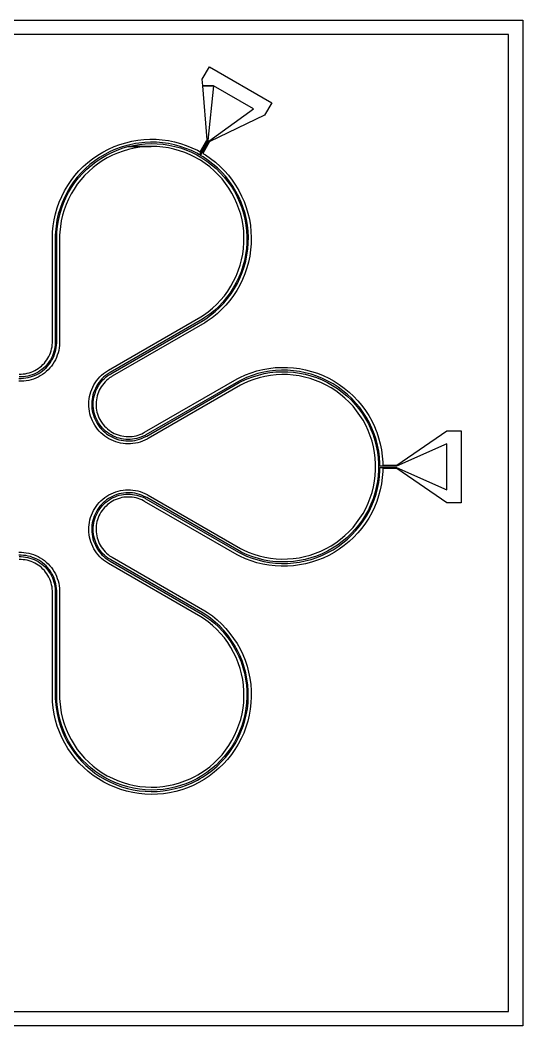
# Model space of a CAD drawing. Extents: x -3500 to 3500, y -3500 to 3500.
# Drawn here: x 0 to 3500, y -3500 to 3500 of the extents above; entities that cross this region are included whole.
import ezdxf

# ---------------------------------------------------------------- set-up
doc = ezdxf.new("R2010")
doc.units = 0
for name, color, linetype in [('BOUNDARIES', 5, 'CONTINUOUS'), ('DICING', 6, 'CONTINUOUS'), ('MID', 3, 'CONTINUOUS')]:
    doc.layers.add(name, color=color, linetype=linetype)

msp = doc.modelspace()

# ---------------------------------------------------------------- linework, layer by layer
at = {"layer": 'BOUNDARIES'}
msp.add_lwpolyline([(-3500, 3500), (3500, 3500), (3500, -3500), (-3500, -3500), (-3500, 3500)], dxfattribs=at)
at = {"layer": 'DICING'}
msp.add_lwpolyline([(-3500, -3500), (-3500, 3400), (-3400, 3400), (-3400, -3400), (3400, -3400), (3400, 3400), (-3500, 3400), (-3500, 3500), (3500, 3500), (3500, -3500)], close=True, dxfattribs=at)
at = {"layer": 'MID'}
for points in [[(-7.699, -234.246), (7.699, -234.246), (23.068, -235.213), (38.345, -237.143), (53.471, -240.028), (68.387, -243.858), (83.032, -248.616), (97.349, -254.285), (111.283, -260.842), (124.777, -268.26), (137.778, -276.511), (150.236, -285.563), (162.101, -295.378), (173.327, -305.919), (183.868, -317.145), (193.684, -329.01), (202.735, -341.468), (210.986, -354.469), (218.404, -367.963), (224.961, -381.897), (230.63, -396.214), (235.388, -410.86), (239.218, -425.775), (242.103, -440.901), (244.033, -456.178), (245, -471.547), (245, -1222.343), (245.808, -1243.266), (250.025, -1284.93), (256.828, -1326.252), (266.19, -1367.069), (278.076, -1407.225), (292.438, -1446.562), (309.221, -1484.929), (328.361, -1522.177), (349.782, -1558.161), (373.402, -1592.742), (399.129, -1625.785), (426.864, -1657.162), (456.498, -1686.751), (487.916, -1714.439), (520.998, -1740.116), (555.614, -1763.684), (591.63, -1785.052), (628.906, -1804.135), (667.299, -1820.861), (706.658, -1835.164), (746.831, -1846.99), (787.662, -1856.291), (828.994, -1863.032), (870.665, -1867.186), (912.513, -1868.739), (954.377, -1867.683), (996.095, -1864.023), (1037.503, -1857.772), (1078.442, -1848.956), (1118.752, -1837.608), (1158.278, -1823.773), (1196.866, -1807.503), (1234.367, -1788.863), (1252.5, -1778.394), (1270.633, -1767.924), (1305.526, -1744.768), (1338.91, -1719.485), (1370.655, -1692.172), (1400.638, -1662.936), (1428.742, -1631.89), (1454.86, -1599.155), (1478.888, -1564.857), (1500.735, -1529.129), (1520.315, -1492.111), (1537.552, -1453.946), (1552.38, -1414.781), (1564.74, -1374.769), (1574.586, -1334.066), (1581.879, -1292.828), (1586.59, -1251.217), (1588.701, -1209.392), (1588.204, -1167.518), (1585.102, -1125.755), (1579.405, -1084.267), (1571.137, -1043.214), (1560.328, -1002.756), (1547.022, -963.048), (1531.27, -924.247), (1513.132, -886.501), (1492.68, -849.957), (1469.992, -814.758), (1445.157, -781.04), (1418.27, -748.933), (1389.437, -718.562), (1358.77, -690.045), (1326.386, -663.493), (1292.412, -639.009), (1274.696, -627.848), (631.155, -256.299), (624.487, -252.45), (611.661, -243.928), (599.396, -234.618), (587.739, -224.556), (576.737, -213.782), (566.433, -202.338), (556.868, -190.27), (548.079, -177.625), (540.102, -164.454), (532.968, -150.807), (526.705, -136.74), (521.337, -122.307), (516.887, -107.565), (513.37, -92.573), (510.802, -77.39), (509.193, -62.075), (508.548, -46.69), (508.87, -31.294), (510.159, -15.95), (512.408, -0.716), (515.61, 14.347), (519.751, 29.178), (524.815, 43.72), (530.782, 57.916), (537.629, 71.709), (545.329, 85.045), (553.85, 97.871), (563.16, 110.137), (573.222, 121.793), (583.996, 132.796), (595.44, 143.099), (607.508, 152.664), (620.153, 161.453), (633.324, 169.43), (646.971, 176.564), (661.039, 182.827), (675.472, 188.195), (690.213, 192.646), (705.205, 196.162), (720.388, 198.73), (735.703, 200.34), (751.088, 200.984), (766.484, 200.662), (781.829, 199.373), (797.062, 197.124), (812.125, 193.922), (826.956, 189.781), (841.499, 184.717), (855.694, 178.75), (869.487, 171.903), (876.155, 168.053), (1519.696, -203.495), (1538.152, -213.222), (1576.201, -230.348), (1615.24, -245.081), (1655.116, -257.365), (1695.679, -267.15), (1736.769, -274.401), (1778.231, -279.089), (1819.904, -281.196), (1861.627, -280.714), (1903.239, -277.645), (1944.582, -272), (1985.494, -263.801), (2025.819, -253.081), (2065.401, -239.879), (2104.089, -224.248), (2141.732, -206.247), (2178.186, -185.945), (2213.31, -163.422), (2246.97, -138.763), (2279.035, -112.063), (2309.382, -83.426), (2337.894, -52.961), (2364.462, -20.786), (2388.982, 12.975), (2411.361, 48.191), (2431.512, 84.728), (2449.358, 122.445), (2464.83, 161.197), (2477.869, 200.833), (2488.423, 241.202), (2496.453, 282.148), (2501.928, 323.513), (2504.826, 365.138), (2504.981, 386), (2620, 386), (2970, 231), (2970, 551), (2620, 396), (2504.981, 396), (2504.826, 416.862), (2501.928, 458.487), (2496.453, 499.852), (2488.423, 540.798), (2477.869, 581.167), (2464.83, 620.803), (2449.358, 659.555), (2431.512, 697.272), (2411.361, 733.809), (2388.982, 769.025), (2364.462, 802.786), (2337.894, 834.961), (2309.382, 865.426), (2279.035, 894.063), (2246.97, 920.763), (2213.31, 945.422), (2178.186, 967.945), (2141.732, 988.247), (2104.089, 1006.248), (2065.401, 1021.879), (2025.819, 1035.081), (1985.494, 1045.801), (1944.582, 1054), (1903.239, 1059.645), (1861.627, 1062.714), (1819.904, 1063.196), (1778.231, 1061.089), (1736.769, 1056.401), (1695.679, 1049.15), (1655.116, 1039.365), (1615.24, 1027.081), (1576.201, 1012.348), (1538.152, 995.222), (1519.696, 985.495), (876.155, 613.947), (869.487, 610.097), (855.694, 603.25), (841.499, 597.283), (826.956, 592.219), (812.125, 588.078), (797.062, 584.876), (781.829, 582.627), (766.484, 581.338), (751.088, 581.016), (735.703, 581.66), (720.388, 583.27), (705.205, 585.838), (690.213, 589.354), (675.472, 593.805), (661.039, 599.173), (646.971, 605.436), (633.324, 612.57), (620.153, 620.547), (607.508, 629.336), (595.44, 638.901), (583.996, 649.204), (573.222, 660.207), (563.16, 671.863), (553.85, 684.129), (545.329, 696.955), (537.629, 710.291), (530.782, 724.084), (524.815, 738.28), (519.751, 752.822), (515.61, 767.653), (512.408, 782.716), (510.159, 797.95), (508.87, 813.294), (508.548, 828.69), (509.193, 844.075), (510.802, 859.39), (513.37, 874.573), (516.887, 889.565), (521.337, 904.307), (526.705, 918.74), (532.968, 932.807), (540.102, 946.454), (548.079, 959.625), (556.868, 972.27), (566.433, 984.338), (576.737, 995.782), (587.739, 1006.556), (599.396, 1016.618), (611.661, 1025.928), (624.487, 1034.45), (631.155, 1038.299), (1274.696, 1409.848), (1292.348, 1420.968), (1326.204, 1445.356), (1358.483, 1471.798), (1389.058, 1500.191), (1417.814, 1530.425), (1444.639, 1562.386), (1469.43, 1595.949), (1492.091, 1630.985), (1512.535, 1667.359), (1530.683, 1704.931), (1546.466, 1743.557), (1559.822, 1783.088), (1570.7, 1823.37), (1579.058, 1864.25), (1584.865, 1905.57), (1588.097, 1947.171), (1588.742, 1988.891), (1586.798, 2030.572), (1582.273, 2072.052), (1575.183, 2113.171), (1565.556, 2153.771), (1553.428, 2193.695), (1538.848, 2232.791), (1521.871, 2270.906), (1502.562, 2307.896), (1480.995, 2343.616), (1457.254, 2377.929), (1431.431, 2410.704), (1403.624, 2441.814), (1373.941, 2471.139), (1342.496, 2498.566), (1309.41, 2523.99), (1274.811, 2547.312), (1256.821, 2557.878), (1314.33, 2657.487), (1623.564, 2883.095), (1346.436, 3043.095), (1271.987, 3043.095), (1268.494, 3088.095), (1318.494, 3174.698), (1751.506, 2924.698), (1701.506, 2838.095), (1320.255, 2655.75), (1319.526, 2654.487), (1272.083, 2572.312), (1290.449, 2561.315), (1325.754, 2537.093), (1359.494, 2510.736), (1391.541, 2482.345), (1421.772, 2452.027), (1450.072, 2419.899), (1476.333, 2386.084), (1500.454, 2350.711), (1522.343, 2313.915), (1541.916, 2275.837), (1559.099, 2236.622), (1573.826, 2196.42), (1586.04, 2155.384), (1595.696, 2113.673), (1602.755, 2071.444), (1607.192, 2028.86), (1608.989, 1986.083), (1608.138, 1943.277), (1604.645, 1900.606), (1598.521, 1858.231), (1589.79, 1816.316), (1578.487, 1775.021), (1564.652, 1734.503), (1548.341, 1694.918), (1529.615, 1656.416), (1508.545, 1619.144), (1485.212, 1583.246), (1459.706, 1548.859), (1432.123, 1516.113), (1402.57, 1485.134), (1371.159, 1456.041), (1338.01, 1428.944), (1303.25, 1403.948), (1285.131, 1392.547), (641.255, 1020.806), (635.137, 1017.273), (623.369, 1009.454), (612.114, 1000.912), (601.418, 991.679), (591.323, 981.794), (581.869, 971.294), (573.093, 960.221), (565.029, 948.618), (557.71, 936.533), (551.164, 924.011), (545.417, 911.104), (540.492, 897.86), (536.408, 884.334), (533.181, 870.578), (530.825, 856.647), (529.348, 842.595), (528.757, 828.478), (529.052, 814.352), (530.235, 800.272), (532.299, 786.295), (535.236, 772.474), (539.036, 758.865), (543.683, 745.522), (549.158, 732.497), (555.44, 719.841), (562.505, 707.605), (570.324, 695.836), (578.867, 684.582), (588.099, 673.886), (597.985, 663.791), (608.485, 654.337), (619.558, 645.561), (626.12, 641), (631.16, 637.497), (643.246, 630.177), (655.767, 623.631), (668.675, 617.885), (681.918, 612.96), (695.444, 608.876), (709.2, 605.649), (723.131, 603.293), (737.183, 601.816), (751.3, 601.224), (765.426, 601.52), (779.506, 602.703), (793.484, 604.767), (807.304, 607.704), (820.913, 611.504), (834.256, 616.151), (847.281, 621.626), (859.937, 627.908), (866.055, 631.441), (882.612, 641), (1509.931, 1003.182), (1528.863, 1013.174), (1567.891, 1030.778), (1607.932, 1045.938), (1648.833, 1058.594), (1690.438, 1068.698), (1732.588, 1076.213), (1775.122, 1081.108), (1817.877, 1083.366), (1860.689, 1082.977), (1903.396, 1079.944), (1945.834, 1074.277), (1987.841, 1065.999), (2029.255, 1055.141), (2069.92, 1041.744), (2109.679, 1025.86), (2148.381, 1007.55), (2185.877, 986.883), (2222.025, 963.939), (2256.685, 938.805), (2289.726, 911.577), (2321.022, 882.359), (2350.452, 851.263), (2377.905, 818.409), (2403.274, 783.92), (2426.464, 747.93), (2447.386, 710.575), (2465.96, 671.999), (2478.589, 641), (2482.114, 632.349), (2495.788, 591.777), (2506.928, 550.437), (2515.492, 508.488), (2521.448, 466.09), (2524.772, 423.405), (2525.112, 402), (2621.458, 402), (2970, 641), (3070, 641), (3070, 141), (2970, 141), (2621.458, 380), (2525.113, 380), (2524.772, 358.595), (2521.448, 315.91), (2515.492, 273.512), (2506.928, 231.563), (2495.788, 190.223), (2482.114, 149.651), (2465.96, 110.001), (2447.386, 71.425), (2426.465, 34.07), (2403.274, -1.92), (2377.905, -36.409), (2350.452, -69.263), (2321.022, -100.359), (2289.726, -129.577), (2256.685, -156.805), (2222.025, -181.939), (2185.877, -204.883), (2148.381, -225.55), (2109.679, -243.86), (2069.92, -259.744), (2029.256, -273.141), (1987.841, -283.999), (1945.834, -292.277), (1903.396, -297.944), (1860.689, -300.977), (1817.877, -301.366), (1775.122, -299.108), (1732.588, -294.213), (1690.438, -286.698), (1648.833, -276.594), (1607.932, -263.938), (1567.891, -248.778), (1528.863, -231.174), (1509.931, -221.182), (866.055, 150.559), (859.937, 154.092), (847.281, 160.374), (834.256, 165.849), (820.913, 170.496), (807.304, 174.296), (793.484, 177.233), (779.506, 179.297), (765.426, 180.48), (751.3, 180.776), (737.183, 180.184), (723.131, 178.707), (709.2, 176.351), (695.444, 173.124), (681.918, 169.04), (668.675, 164.115), (655.767, 158.369), (643.246, 151.823), (631.16, 144.503), (619.558, 136.439), (608.485, 127.663), (597.985, 118.209), (588.099, 108.114), (578.867, 97.418), (570.324, 86.164), (562.505, 74.395), (555.44, 62.159), (549.158, 49.503), (543.683, 36.478), (539.036, 23.135), (535.236, 9.526), (532.299, -4.295), (530.235, -18.272), (529.052, -32.352), (528.757, -46.478), (529.348, -60.595), (530.825, -74.647), (533.181, -88.578), (536.408, -102.334), (540.492, -115.86), (545.417, -129.104), (551.164, -142.011), (557.71, -154.533), (565.029, -166.618), (573.093, -178.221), (581.869, -189.294), (591.323, -199.794), (601.418, -209.679), (612.114, -218.912), (623.369, -227.454), (635.137, -235.273), (641.255, -238.806), (1285.131, -610.547), (1303.391, -622.037), (1338.41, -647.245), (1371.791, -674.585), (1403.404, -703.951), (1433.128, -735.228), (1460.846, -768.296), (1486.451, -803.026), (1509.843, -839.283), (1530.932, -876.926), (1549.636, -915.809), (1565.882, -955.782), (1579.608, -996.689), (1590.759, -1038.371), (1599.293, -1080.667), (1605.177, -1123.412), (1608.387, -1166.441), (1608.911, -1209.586), (1606.748, -1252.68), (1601.905, -1295.555), (1594.401, -1338.046), (1584.266, -1379.987), (1571.538, -1421.215), (1556.268, -1461.571), (1538.515, -1500.898), (1518.347, -1539.042), (1495.842, -1575.857), (1471.089, -1611.199), (1444.183, -1644.93), (1415.228, -1676.921), (1384.338, -1707.046), (1351.631, -1735.189), (1317.235, -1761.241), (1281.284, -1785.1), (1243.916, -1806.674), (1205.278, -1825.88), (1165.518, -1842.641), (1124.792, -1856.895), (1083.258, -1868.584), (1041.076, -1877.664), (998.41, -1884.1), (955.427, -1887.866), (912.292, -1888.948), (869.174, -1887.342), (826.239, -1883.054), (783.655, -1876.1), (741.587, -1866.508), (700.197, -1854.315), (659.647, -1839.568), (620.095, -1822.324), (581.692, -1802.651), (544.59, -1780.624), (508.931, -1756.33), (474.854, -1729.862), (442.492, -1701.323), (411.97, -1670.825), (383.406, -1638.485), (356.912, -1604.429), (332.59, -1568.789), (310.534, -1531.704), (290.831, -1493.317), (273.557, -1453.777), (258.778, -1413.239), (246.553, -1371.859), (236.928, -1329.798), (229.941, -1287.219), (225.62, -1244.288), (224.8, -1222.73), (224.8, -472.181), (223.913, -458.08), (222.142, -444.062), (219.494, -430.183), (215.981, -416.498), (211.614, -403.06), (206.413, -389.923), (200.397, -377.139), (193.59, -364.757), (186.02, -352.827), (177.715, -341.397), (168.708, -330.51), (159.036, -320.21), (148.736, -310.538), (137.85, -301.532), (126.419, -293.227), (114.489, -285.656), (102.107, -278.849), (89.323, -272.833), (76.186, -267.632), (62.748, -263.265), (49.063, -259.752), (35.184, -257.104), (21.166, -255.333), (7.065, -254.446), (-7.065, -254.446)], [(-7.065, 1036.446), (7.065, 1036.446), (21.166, 1037.333), (35.184, 1039.104), (49.063, 1041.752), (62.748, 1045.265), (76.186, 1049.632), (89.323, 1054.833), (102.107, 1060.849), (114.489, 1067.656), (126.419, 1075.227), (137.85, 1083.532), (148.736, 1092.538), (159.036, 1102.21), (168.708, 1112.51), (177.715, 1123.397), (186.02, 1134.827), (193.59, 1146.757), (200.397, 1159.139), (206.413, 1171.923), (211.614, 1185.06), (215.981, 1198.498), (219.494, 1212.183), (222.142, 1226.062), (223.913, 1240.08), (224.8, 1254.181), (224.8, 2004.73), (225.614, 2026.121), (229.881, 2068.723), (236.773, 2110.979), (246.263, 2152.728), (258.315, 2193.812), (272.882, 2234.072), (289.91, 2273.355), (309.332, 2311.51), (331.075, 2348.393), (355.055, 2383.861), (381.182, 2417.78), (409.354, 2450.02), (439.465, 2480.457), (471.399, 2508.976), (505.034, 2535.466), (540.242, 2559.827), (576.889, 2581.967), (614.833, 2601.799), (653.93, 2619.249), (694.03, 2634.25), (734.981, 2646.743), (776.626, 2656.683), (818.806, 2664.03), (861.358, 2668.757), (904.122, 2670.845), (946.933, 2670.287), (989.627, 2667.084), (1032.042, 2661.249), (1074.016, 2652.804), (1115.387, 2641.782), (1155.999, 2628.224), (1195.694, 2612.183), (1234.323, 2593.719), (1253.03, 2583.312), (1300.474, 2665.487), (1301.203, 2666.75), (1271.987, 3043.095), (1346.436, 3043.095), (1305.67, 2662.487), (1248.161, 2562.878), (1230.016, 2573.174), (1192.518, 2591.477), (1153.958, 2607.418), (1114.483, 2620.937), (1074.245, 2631.981), (1033.4, 2640.507), (992.104, 2646.484), (950.517, 2649.887), (908.799, 2650.704), (867.111, 2648.932), (825.613, 2644.577), (802.765, 2640.734), (784.466, 2637.656), (743.826, 2628.196), (703.852, 2616.233), (664.697, 2601.814), (626.512, 2584.994), (589.443, 2565.837), (553.635, 2544.418), (519.224, 2520.818), (486.343, 2495.13), (455.119, 2467.451), (425.672, 2437.889), (398.116, 2406.557), (372.556, 2373.576), (349.092, 2339.073), (327.813, 2303.181), (308.801, 2266.038), (292.13, 2227.787), (277.864, 2188.576), (266.058, 2148.555), (256.757, 2107.879), (249.997, 2066.705), (245.805, 2025.19), (245, 2004.343), (245, 1253.547), (244.033, 1238.178), (242.103, 1222.901), (239.218, 1207.775), (235.388, 1192.86), (230.63, 1178.214), (224.961, 1163.897), (218.404, 1149.963), (210.986, 1136.469), (202.735, 1123.468), (193.684, 1111.01), (183.868, 1099.145), (173.327, 1087.919), (162.101, 1077.378), (150.236, 1067.563), (137.778, 1058.511), (124.777, 1050.26), (111.283, 1042.842), (97.349, 1036.285), (83.032, 1030.616), (68.387, 1025.858), (53.471, 1022.028), (38.345, 1019.143), (23.068, 1017.213), (7.699, 1016.246), (-7.699, 1016.246)], [(-8.649, -204.046), (8.649, -204.046), (25.911, -205.132), (43.072, -207.3), (60.063, -210.541), (76.816, -214.843), (93.267, -220.188), (109.349, -226.555), (125, -233.92), (140.157, -242.253), (154.762, -251.521), (168.755, -261.688), (182.083, -272.714), (194.692, -284.554), (206.532, -297.163), (217.558, -310.491), (227.725, -324.484), (236.993, -339.089), (245.326, -354.246), (252.691, -369.897), (259.058, -385.979), (264.403, -402.43), (268.705, -419.183), (271.946, -436.174), (274.114, -453.335), (275.2, -470.598), (275.2, -1221.753), (275.989, -1241.727), (280.049, -1281.498), (286.577, -1320.94), (295.547, -1359.898), (306.923, -1398.223), (320.663, -1435.766), (336.712, -1472.381), (355.008, -1507.927), (375.481, -1542.265), (398.051, -1575.262), (422.631, -1606.791), (449.126, -1636.729), (477.432, -1664.96), (507.44, -1691.376), (539.033, -1715.872), (572.09, -1738.355), (606.482, -1758.737), (642.076, -1776.94), (678.733, -1792.892), (716.312, -1806.532), (754.667, -1817.808), (793.65, -1826.674), (833.108, -1833.098), (872.89, -1837.053), (912.841, -1838.525), (952.806, -1837.509), (992.63, -1834.007), (1032.159, -1828.033), (1071.24, -1819.612), (1109.721, -1808.774), (1147.453, -1795.563), (1184.29, -1780.03), (1220.089, -1762.234), (1237.4, -1752.24), (1254.711, -1742.245), (1288.022, -1720.14), (1319.893, -1696.006), (1350.2, -1669.934), (1378.826, -1642.027), (1405.66, -1612.393), (1430.597, -1581.146), (1453.542, -1548.408), (1474.405, -1514.306), (1493.106, -1478.971), (1509.571, -1442.542), (1523.737, -1405.158), (1535.55, -1366.965), (1544.963, -1328.111), (1551.94, -1288.746), (1556.453, -1249.024), (1558.486, -1209.098), (1558.03, -1169.122), (1555.088, -1129.253), (1549.67, -1089.643), (1541.798, -1050.448), (1531.502, -1011.819), (1518.822, -973.905), (1503.807, -936.854), (1486.516, -900.809), (1467.015, -865.909), (1445.38, -832.292), (1421.695, -800.085), (1396.051, -769.415), (1368.549, -740.4), (1339.295, -713.153), (1308.401, -687.779), (1275.988, -664.377), (1259.085, -653.707), (616.055, -282.453), (608.565, -278.129), (594.158, -268.557), (580.381, -258.099), (567.287, -246.797), (554.929, -234.695), (543.355, -221.841), (532.611, -208.285), (522.739, -194.082), (513.779, -179.286), (505.765, -163.958), (498.73, -148.156), (492.701, -131.944), (487.701, -115.385), (483.751, -98.545), (480.867, -81.49), (479.059, -64.288), (478.334, -47.006), (478.697, -29.713), (480.144, -12.477), (482.671, 4.635), (486.267, 21.554), (490.919, 38.214), (496.607, 54.549), (503.31, 70.494), (511.001, 85.987), (519.649, 100.967), (529.221, 115.374), (539.679, 129.151), (550.981, 142.245), (563.083, 154.603), (575.938, 166.177), (589.493, 176.921), (603.697, 186.793), (618.492, 195.753), (633.82, 203.767), (649.622, 210.802), (665.834, 216.832), (682.393, 221.831), (699.233, 225.781), (716.288, 228.665), (733.49, 230.473), (750.772, 231.198), (768.065, 230.835), (785.302, 229.388), (802.413, 226.861), (819.332, 223.265), (835.992, 218.614), (852.327, 212.925), (868.272, 206.222), (883.765, 198.531), (891.255, 194.207), (1534.285, -177.047), (1551.977, -186.35), (1588.451, -202.719), (1625.872, -216.787), (1664.096, -228.498), (1702.975, -237.809), (1742.357, -244.681), (1782.091, -249.09), (1822.023, -251.017), (1861.997, -250.456), (1901.859, -247.408), (1941.453, -241.886), (1980.628, -233.91), (2019.23, -223.512), (2057.11, -210.732), (2094.121, -195.619), (2130.121, -178.233), (2164.968, -158.64), (2198.529, -136.916), (2230.673, -113.146), (2261.275, -87.422), (2290.217, -59.843), (2317.387, -30.516), (2342.679, 0.444), (2365.996, 32.918), (2387.246, 66.781), (2406.348, 101.9), (2423.227, 138.14), (2437.819, 175.36), (2450.066, 213.415), (2459.921, 252.16), (2467.346, 291.442), (2472.312, 331.11), (2474.8, 371.011), (2474.8, 410.989), (2472.312, 450.89), (2467.346, 490.558), (2459.921, 529.84), (2450.066, 568.585), (2437.819, 606.64), (2423.227, 643.86), (2406.348, 680.1), (2387.246, 715.219), (2365.996, 749.082), (2342.679, 781.556), (2317.387, 812.516), (2290.217, 841.843), (2261.275, 869.422), (2230.673, 895.146), (2198.529, 918.916), (2164.968, 940.64), (2130.121, 960.233), (2094.121, 977.619), (2057.11, 992.732), (2019.23, 1005.512), (1980.628, 1015.91), (1941.453, 1023.886), (1901.859, 1029.408), (1861.997, 1032.456), (1822.023, 1033.017), (1782.091, 1031.09), (1742.357, 1026.681), (1702.975, 1019.809), (1664.096, 1010.498), (1625.872, 998.787), (1588.451, 984.719), (1551.977, 968.35), (1534.285, 959.047), (891.255, 587.793), (883.765, 583.469), (868.272, 575.778), (852.327, 569.075), (835.992, 563.386), (819.332, 558.735), (802.413, 555.139), (785.302, 552.612), (768.065, 551.165), (750.772, 550.802), (733.49, 551.527), (716.288, 553.335), (699.233, 556.219), (682.393, 560.169), (665.834, 565.168), (649.622, 571.198), (633.82, 578.233), (618.492, 586.247), (603.697, 595.207), (589.493, 605.079), (575.938, 615.823), (563.083, 627.397), (550.981, 639.755), (539.679, 652.849), (529.221, 666.626), (519.649, 681.033), (511.001, 696.013), (503.31, 711.506), (496.607, 727.451), (490.919, 743.786), (486.267, 760.446), (482.671, 777.365), (480.144, 794.477), (478.697, 811.713), (478.334, 829.006), (479.059, 846.288), (480.867, 863.49), (483.751, 880.545), (487.701, 897.385), (492.701, 913.944), (498.73, 930.156), (505.765, 945.958), (513.779, 961.286), (522.739, 976.082), (532.611, 990.285), (543.355, 1003.841), (554.929, 1016.695), (567.287, 1028.797), (580.381, 1040.099), (594.158, 1050.557), (608.565, 1060.129), (616.055, 1064.453), (1259.085, 1435.707), (1275.988, 1446.377), (1308.401, 1469.779), (1339.295, 1495.153), (1368.549, 1522.4), (1396.051, 1551.415), (1421.695, 1582.085), (1445.38, 1614.292), (1467.015, 1647.909), (1486.516, 1682.809), (1503.807, 1718.854), (1518.822, 1755.905), (1531.502, 1793.819), (1541.798, 1832.448), (1549.67, 1871.643), (1555.088, 1911.253), (1558.03, 1951.122), (1558.486, 1991.098), (1556.453, 2031.024), (1551.94, 2070.746), (1544.963, 2110.111), (1535.55, 2148.965), (1523.737, 2187.158), (1509.571, 2224.542), (1493.106, 2260.971), (1474.405, 2296.306), (1453.542, 2330.408), (1430.597, 2363.146), (1405.66, 2394.393), (1378.826, 2424.027), (1350.2, 2451.934), (1319.893, 2478.006), (1288.022, 2502.14), (1254.711, 2524.245), (1237.4, 2534.24), (1220.089, 2544.234), (1184.29, 2562.03), (1147.453, 2577.563), (1109.721, 2590.774), (1071.24, 2601.612), (1032.159, 2610.033), (992.63, 2616.007), (952.806, 2619.509), (912.841, 2620.525), (754.688, 2620.525), (789.645, 2628.484), (830.357, 2635.12), (871.402, 2639.209), (912.622, 2640.734), (953.857, 2639.691), (994.948, 2636.084), (1035.734, 2629.925), (1076.057, 2621.239), (1115.762, 2610.06), (1154.694, 2596.432), (1192.702, 2580.406), (1229.639, 2562.045), (1265.361, 2541.421), (1299.73, 2518.613), (1332.613, 2493.71), (1363.882, 2466.809), (1393.415, 2438.013), (1421.099, 2407.434), (1446.826, 2375.192), (1470.495, 2341.41), (1492.016, 2306.221), (1511.305, 2269.76), (1528.286, 2232.17), (1542.895, 2193.595), (1555.075, 2154.186), (1564.777, 2114.094), (1571.965, 2073.477), (1576.611, 2032.491), (1578.696, 1991.295), (1578.213, 1950.05), (1575.164, 1908.914), (1569.559, 1868.048), (1561.422, 1827.61), (1550.783, 1787.758), (1537.685, 1748.644), (1522.177, 1710.422), (1504.319, 1673.239), (1484.182, 1637.24), (1461.843, 1602.565), (1437.389, 1569.347), (1410.914, 1537.716), (1382.522, 1507.794), (1352.322, 1479.698), (1320.432, 1453.536), (1286.975, 1429.409), (1269.528, 1418.411), (626.155, 1046.96), (619.215, 1042.953), (605.866, 1034.083), (593.099, 1024.393), (580.967, 1013.92), (569.515, 1002.707), (558.791, 990.796), (548.836, 978.235), (539.689, 965.075), (531.386, 951.365), (523.961, 937.162), (517.442, 922.52), (511.855, 907.498), (507.223, 892.154), (503.563, 876.551), (500.89, 860.748), (499.214, 844.808), (498.543, 828.795), (498.879, 812.771), (500.22, 796.8), (502.561, 780.944), (505.894, 765.267), (510.204, 749.83), (515.475, 734.694), (521.686, 719.919), (528.812, 705.563), (536.826, 691.683), (545.695, 678.333), (555.385, 665.567), (565.858, 653.434), (577.072, 641.983), (588.982, 631.259), (601.543, 621.304), (614.704, 612.156), (628.413, 603.854), (642.616, 596.428), (657.258, 589.909), (672.28, 584.323), (687.624, 579.69), (703.228, 576.03), (719.031, 573.358), (734.97, 571.682), (750.984, 571.011), (767.007, 571.347), (782.979, 572.688), (798.834, 575.029), (814.511, 578.362), (829.948, 582.672), (845.084, 587.942), (859.859, 594.153), (874.215, 601.28), (881.155, 605.287), (1524.528, 976.738), (1542.776, 986.348), (1580.399, 1003.26), (1619.001, 1017.796), (1658.433, 1029.902), (1698.542, 1039.529), (1739.173, 1046.642), (1780.167, 1051.211), (1821.367, 1053.219), (1862.612, 1052.659), (1903.741, 1049.532), (1944.597, 1043.852), (1985.019, 1035.639), (2024.852, 1024.926), (2063.941, 1011.754), (2102.134, 996.175), (2139.283, 978.248), (2175.245, 958.043), (2209.878, 935.639), (2243.05, 911.123), (2274.632, 884.589), (2304.501, 856.141), (2332.541, 825.889), (2358.643, 793.95), (2382.707, 760.448), (2404.638, 725.513), (2424.353, 689.281), (2441.773, 651.892), (2456.833, 613.491), (2469.473, 574.227), (2479.644, 534.252), (2487.307, 493.721), (2492.432, 452.793), (2495, 411.624), (2495, 370.376), (2492.432, 329.207), (2487.307, 288.279), (2479.644, 247.748), (2469.473, 207.773), (2456.833, 168.509), (2441.773, 130.108), (2424.353, 92.719), (2404.638, 56.487), (2382.707, 21.552), (2358.643, -11.95), (2332.541, -43.889), (2304.501, -74.141), (2274.632, -102.589), (2243.05, -129.123), (2209.878, -153.639), (2175.245, -176.043), (2139.283, -196.248), (2102.134, -214.175), (2063.941, -229.754), (2024.852, -242.926), (1985.019, -253.639), (1944.597, -261.852), (1903.741, -267.532), (1862.612, -270.659), (1821.367, -271.219), (1780.167, -269.211), (1739.173, -264.642), (1698.542, -257.529), (1658.433, -247.902), (1619.001, -235.796), (1580.399, -221.26), (1542.776, -204.348), (1524.528, -194.738), (881.155, 176.713), (874.215, 180.72), (859.859, 187.847), (845.084, 194.058), (829.948, 199.328), (814.511, 203.638), (798.834, 206.971), (782.979, 209.312), (767.007, 210.653), (750.984, 210.989), (734.97, 210.318), (719.031, 208.642), (703.228, 205.97), (687.624, 202.31), (672.28, 197.677), (657.258, 192.091), (642.616, 185.572), (628.413, 178.146), (614.704, 169.844), (601.543, 160.696), (588.982, 150.741), (577.072, 140.017), (565.858, 128.566), (555.385, 116.433), (545.695, 103.667), (536.826, 90.317), (528.812, 76.437), (521.686, 62.081), (515.475, 47.306), (510.204, 32.17), (505.894, 16.733), (502.561, 1.056), (500.22, -14.8), (498.879, -30.771), (498.543, -46.795), (499.214, -62.808), (500.89, -78.748), (503.563, -94.551), (507.223, -110.154), (511.855, -125.498), (517.442, -140.52), (523.961, -155.162), (531.386, -169.365), (539.689, -183.075), (548.836, -196.235), (558.791, -208.796), (569.515, -220.707), (580.967, -231.92), (593.099, -242.393), (605.866, -252.083), (619.215, -260.953), (626.155, -264.96), (1269.528, -636.411), (1286.975, -647.409), (1320.432, -671.536), (1352.322, -697.698), (1382.522, -725.794), (1410.914, -755.716), (1437.389, -787.347), (1461.843, -820.565), (1484.182, -855.24), (1504.319, -891.239), (1522.177, -928.422), (1537.685, -966.644), (1550.783, -1005.758), (1561.422, -1045.61), (1569.559, -1086.048), (1575.164, -1126.914), (1578.213, -1168.05), (1578.696, -1209.295), (1576.611, -1250.491), (1571.965, -1291.477), (1564.777, -1332.094), (1555.075, -1372.186), (1542.895, -1411.595), (1528.286, -1450.17), (1511.305, -1487.76), (1492.016, -1524.221), (1470.495, -1559.41), (1446.826, -1593.192), (1421.099, -1625.434), (1393.415, -1656.013), (1363.882, -1684.809), (1332.613, -1711.71), (1299.73, -1736.613), (1265.361, -1759.421), (1229.639, -1780.045), (1192.702, -1798.406), (1154.694, -1814.432), (1115.762, -1828.06), (1076.057, -1839.239), (1035.734, -1847.925), (994.948, -1854.084), (953.857, -1857.691), (912.622, -1858.734), (871.402, -1857.209), (830.357, -1853.12), (789.645, -1846.484), (749.426, -1837.327), (709.855, -1825.684), (671.085, -1811.6), (633.268, -1795.131), (596.548, -1776.339), (561.07, -1755.298), (526.971, -1732.089), (494.382, -1706.802), (463.43, -1679.536), (434.236, -1650.397), (406.912, -1619.496), (381.565, -1586.955), (358.292, -1552.898), (337.185, -1517.459), (318.324, -1480.775), (301.784, -1442.989), (287.628, -1404.245), (275.911, -1364.696), (266.679, -1324.494), (259.967, -1283.795), (255.801, -1242.758), (255, -1222.149), (255, -471.232), (253.994, -455.237), (251.985, -439.336), (248.982, -423.592), (244.996, -408.068), (240.043, -392.825), (234.143, -377.923), (227.319, -363.421), (219.598, -349.376), (211.01, -335.844), (201.589, -322.878), (191.373, -310.528), (180.401, -298.845), (168.718, -287.873), (156.368, -277.657), (143.402, -268.236), (129.87, -259.648), (115.825, -251.927), (101.323, -245.103), (86.421, -239.203), (71.178, -234.25), (55.654, -230.264), (39.91, -227.261), (24.009, -225.252), (8.014, -224.246), (-8.014, -224.246)], [(-8.014, 1006.246), (8.014, 1006.246), (24.009, 1007.252), (39.91, 1009.261), (55.654, 1012.264), (71.178, 1016.25), (86.421, 1021.203), (101.323, 1027.103), (115.825, 1033.927), (129.87, 1041.648), (143.402, 1050.236), (156.368, 1059.657), (168.718, 1069.873), (180.401, 1080.845), (191.373, 1092.528), (201.589, 1104.878), (211.01, 1117.844), (219.598, 1131.376), (227.319, 1145.421), (234.143, 1159.923), (240.043, 1174.825), (244.996, 1190.068), (248.982, 1205.592), (251.985, 1221.336), (253.994, 1237.237), (255, 1253.232), (255, 2004.149), (255.801, 2024.758), (259.967, 2065.795), (266.679, 2106.494), (275.911, 2146.696), (287.628, 2186.245), (301.784, 2224.989), (318.324, 2262.775), (337.185, 2299.459), (358.292, 2334.898), (381.565, 2368.955), (406.912, 2401.496), (434.236, 2432.397), (463.43, 2461.536), (494.382, 2488.802), (526.971, 2514.089), (561.07, 2537.298), (596.548, 2558.339), (633.268, 2577.131), (671.085, 2593.6), (709.855, 2607.684), (749.426, 2619.327), (754.688, 2620.525), (912.841, 2620.525), (872.89, 2619.053), (833.108, 2615.098), (793.65, 2608.674), (754.667, 2599.808), (716.312, 2588.532), (678.733, 2574.892), (642.076, 2558.94), (606.482, 2540.737), (572.09, 2520.355), (539.033, 2497.872), (507.44, 2473.376), (477.432, 2446.96), (449.126, 2418.729), (422.631, 2388.791), (398.051, 2357.262), (375.481, 2324.265), (355.008, 2289.927), (336.712, 2254.381), (320.663, 2217.766), (306.923, 2180.223), (295.547, 2141.898), (286.577, 2102.94), (280.049, 2063.498), (275.989, 2023.727), (275.2, 2003.753), (275.2, 1252.598), (274.114, 1235.335), (271.946, 1218.174), (268.705, 1201.183), (264.403, 1184.43), (259.058, 1167.979), (252.691, 1151.897), (245.326, 1136.246), (236.993, 1121.089), (227.725, 1106.484), (217.558, 1092.491), (206.532, 1079.163), (194.692, 1066.554), (182.083, 1054.714), (168.755, 1043.688), (154.762, 1033.521), (140.157, 1024.253), (125, 1015.92), (109.349, 1008.555), (93.267, 1002.188), (76.816, 996.843), (60.063, 992.541), (43.072, 989.3), (25.911, 987.132), (8.649, 986.046), (-8.649, 986.046)]]:
    msp.add_lwpolyline(points, dxfattribs=at)

doc.saveas('drawing.dxf')
